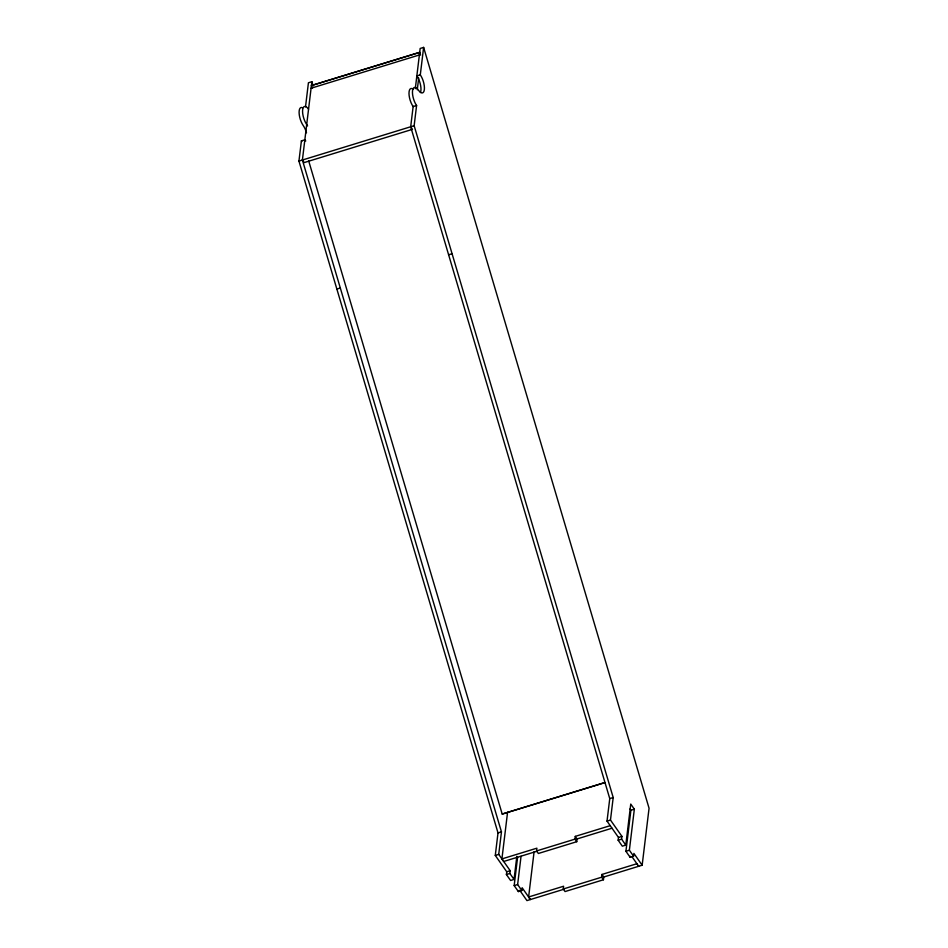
<?xml version="1.0" encoding="UTF-8"?>
<svg xmlns="http://www.w3.org/2000/svg" width="948" height="948" viewBox="0 0 948 948"><rect width="100%" height="100%" fill="white"/><g stroke="black" fill="none" stroke-linecap="round" stroke-linejoin="round"><path stroke-width="1.42" d="M516.838 856.34L514.041 879.424L510.593 880.491L506.398 874.53L506.742 871.769L495.283 855.428L498.008 832.913L298.94 161.089L301.393 140.885L304.841 139.818A10.855 4.124 72.9 0 0 305.766 140.979M305.517 106.816L308.42 82.784L311.88 81.718L313.124 85.913M514.041 879.424L509.858 873.464L510.19 870.702L498.731 854.373L501.456 831.858L302.4 160.034L311.88 81.718M629.993 808.964L630.882 810.244L625.917 851.28L630.1 857.253L633.56 856.186L629.377 850.226L634.342 809.177L630.752 804.07L625.787 845.106L622.326 846.173L618.143 840.201L618.487 837.451L607.028 821.11L609.754 798.595L410.685 126.771L413.174 106.259M415.295 88.674L420.165 48.467L423.626 47.4L649.06 808.241L642.163 865.216L603.781 877.007L603.438 879.768L565.055 891.558L563.266 888.999L563.598 886.238L528.617 896.986L530.418 899.545L522.147 887.755L521.815 890.504L518.355 891.57L514.172 885.598L517.584 857.383M417.274 89.764L418.684 78.032M625.787 845.106L621.604 839.146L621.935 836.385L610.476 820.056L613.202 797.541L414.146 125.705L416.587 105.501A10.855 4.124 72.9 0 1 412.534 90.747A10.855 4.124 72.9 0 1 418.447 90.19A10.855 4.124 72.9 0 0 424.349 89.633A10.855 4.124 72.9 0 0 420.296 74.868L423.626 47.4M537.291 851.162L503.72 861.471L501.919 858.912L507.559 812.365M521.815 890.504L517.632 884.543L521.044 856.328M518.355 891.57L518.485 890.539M528.617 896.986L534.103 851.695M610.216 825.661L575.282 836.385L577.071 838.944L576.74 841.706L538.357 853.484L536.568 850.937L536.9 848.176L501.919 858.912M576.74 841.706L574.95 839.146L575.282 836.385M603.438 879.768L601.648 877.208L601.98 874.447L636.914 863.723M630.1 857.253L630.23 856.21M633.56 856.186L633.892 853.425L642.163 865.216M312.307 88.377L311.465 85.545L419.751 52.282L420.592 55.126M419.798 52.377L311.465 85.545M311.086 88.223L419.383 54.96M420.296 74.868L416.847 75.935A10.855 4.124 72.9 0 1 420.45 92.525M416.587 105.501L413.138 106.567A10.855 4.124 72.9 0 1 408.991 93.366A10.855 4.124 72.9 0 1 413.091 89.171M298.94 161.089L414.146 125.705M412.487 129.331L304.19 162.582L302.4 160.034M336.872 289.081L340.32 288.026M448.617 254.763L452.066 253.709M308.716 161.018L502.203 814.059L604.871 782.527M604.907 782.621L502.203 814.059M498.008 832.913L501.456 831.858M609.754 798.595L613.202 797.541M630.882 810.244L634.342 809.177M495.283 855.428L498.731 854.373M607.028 821.11L610.476 820.056M536.568 850.937L574.95 839.146M577.071 838.944L612.005 828.22M506.742 871.769L510.19 870.702M618.487 837.451L621.935 836.385M506.398 874.53L509.858 873.464M618.143 840.201L621.604 839.146M514.172 885.598L517.632 884.543M625.917 851.28L629.377 850.226M563.266 888.999L601.648 877.208M563.989 889.224L526.958 900.6L519.729 890.29M410.685 126.771L411.882 128.478M638.194 865.548L638.703 866.282L631.984 856.708M601.98 874.447L603.781 877.007M308.55 109.186A10.855 4.124 72.9 0 0 302.649 109.743A10.855 4.124 72.9 0 0 306.702 124.508A10.855 4.124 72.9 0 1 307.59 125.93M301.843 141.489A10.855 4.124 72.9 0 1 301.393 140.885M306.5 132.827A10.855 4.124 72.9 0 0 303.242 125.563A10.855 4.124 72.9 0 1 299.106 112.824A10.855 4.124 72.9 0 1 302.708 107.847"/></g></svg>
